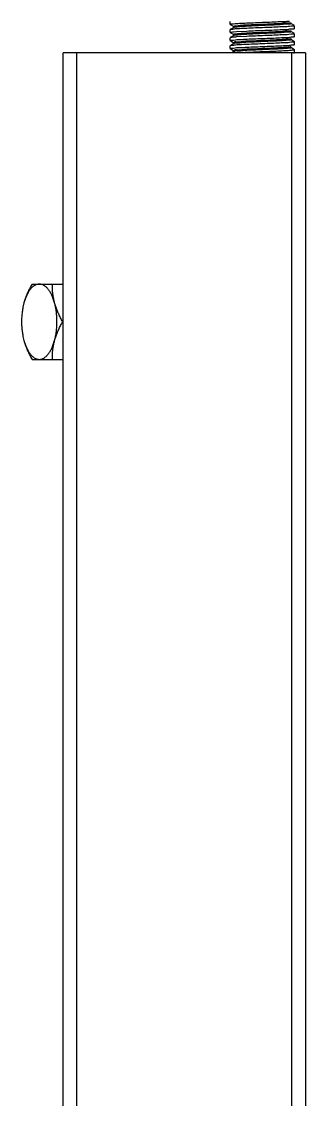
# Model space of a CAD drawing. Extents: x 552102 to 973302, y -80747 to 40012826.
# Drawn here: x 602422 to 602786, y 212394 to 213780 of the extents above; entities that cross this region are included whole.
import ezdxf

# ---------------------------------------------------------------- set-up
doc = ezdxf.new("R2010")
doc.units = 0
doc.header["$LTSCALE"] = 1000
doc.header["$MEASUREMENT"] = 0
doc.layers.add('02___PRT_ALL_AXES', color=7, linetype='Continuous')

msp = doc.modelspace()

# ---------------------------------------------------------------- linework, layer by layer
at = {"color": 133, "linetype": 'Continuous'}
for p, q in [((602689.6093573341, 213779.5317659221), (602689.5112229327, 213779.4182258866)), ((602689.6094000171, 213775.8486611716), (602694.4108172873, 213773.0691292218)), ((602693.9801280836, 213776.5686001352), (602696.0422775546, 213776.9009020589)), ((602767.198757724, 213778.2677996538), (602767.1835068533, 213778.1133724175)), ((602767.1994868378, 213776.9868805013), (602767.1835068533, 213776.7309724055)), ((602772.3570885012, 213774.3477659307), (602767.5555889675, 213777.1273454807)), ((602767.6664488504, 213776.9990258835), (602767.6664488504, 213778.3814258955)), ((602689.6093573341, 213769.1637659303), (602689.5112229327, 213769.0502258859)), ((602689.6094000171, 213765.4806611709), (602694.4108172873, 213762.7011292211)), ((602694.410856859, 213771.9433454803), (602690.4807480613, 213769.6680824153)), ((602694.410856859, 213761.5753454707), (602690.4807480613, 213759.3000823877)), ((602694.0174826721, 213766.4005381636), (602697.6268700103, 213766.6441675983)), ((602694.299996985, 213773.1974258951), (602694.299996985, 213771.8150258831)), ((602694.299996985, 213762.8294258855), (602694.299996985, 213761.4470258824)), ((602694.61279021, 213772.0724659137), (602694.3880047867, 213771.9812867216)), ((602697.6268700103, 213766.6441675983), (602710.7303493688, 213767.3443378232)), ((602767.9667904834, 213763.3079207263), (602765.0433054486, 213762.8643612109)), ((602767.9883265117, 213773.6236406736), (602765.992327405, 213773.3005963586)), ((602772.3570885012, 213763.97976593), (602767.5555889675, 213766.75934548)), ((602767.6664488504, 213766.6310258828), (602767.6664488504, 213768.0134258858)), ((602772.3570458184, 213770.6646611712), (602772.4552229384, 213770.778225892)), ((602689.6093573341, 213758.7957659296), (602689.5112229327, 213758.6822258852)), ((602689.6093573341, 213748.4277659289), (602689.5112229327, 213748.3142258845)), ((602689.6094000171, 213755.1126611702), (602694.4108172873, 213752.3331292115)), ((602694.410856859, 213751.2073454789), (602690.4807480613, 213748.932082387)), ((602693.984628589, 213755.818718969), (602696.2643032263, 213756.1811767809)), ((602694.299996985, 213752.4614258848), (602694.299996985, 213751.0790258817)), ((602710.7303493688, 213760.4323378168), (602697.6268700103, 213759.7321676097)), ((602767.9861879061, 213752.8952295087), (602765.8741713593, 213752.5558631293)), ((602772.3570885012, 213753.6117659292), (602767.5555889675, 213756.3913454793)), ((602767.6664488504, 213756.263025882), (602767.6664488504, 213757.6454258851)), ((602767.6664488504, 213745.8950258813), (602767.6664488504, 213747.2774258933)), ((602772.3570458184, 213760.2966611705), (602772.4552229384, 213760.4102258912)), ((602772.3570458184, 213749.9286611698), (602772.4552229384, 213750.0422258905)), ((602689.6094000171, 213744.7446611694), (602694.4108172873, 213741.9651292108)), ((602694.410856859, 213740.839345514), (602691.5837133119, 213739.2026235126)), ((602693.9791351745, 213745.4660844497), (602696.0138566534, 213745.7948006711)), ((602694.299996985, 213742.093425893), (602694.299996985, 213740.711025881)), ((602694.8239052276, 213740.9000628672), (602694.7707621375, 213740.7398595385)), ((602694.838206015, 213740.9356218598), (602694.8239052276, 213740.9000628672)), ((602767.9866480391, 213742.5234695158), (602765.9340366016, 213742.192278894)), ((602772.3570885012, 213743.2437659285), (602767.5555889675, 213746.0233454785)), ((602772.3570458184, 213739.5606611691), (602772.4552229384, 213739.6742258898))]:
    msp.add_line(p, q, dxfattribs=at)
at = {"color": 2, "linetype": 'Continuous'}
for p, q in [((602475.2392229299, 211803.8426235161), (602475.2392229299, 213739.2026235126)), ((602786.2792229335, 213739.2026235126), (602475.2392229299, 213739.2026235126)), ((602492.5192229281, 211803.8426235161), (602492.5192229281, 213739.2026235126)), ((602768.9992229353, 211803.8426235161), (602768.9992229353, 213739.2026235126)), ((602786.2792229335, 213739.2026235126), (602786.2792229335, 211803.8426235161))]:
    msp.add_line(p, q, dxfattribs=at)
at = {"color": 133, "linetype": 'Continuous'}
for points, start_tangent, end_tangent in [([(602689.5112229327, 213775.9622258923), (602691.1801819751, 213776.4319499276)], (0, 1), (0.9993442033695517, -0.03620998745755556)), ([(602691.1801819751, 213776.4319499276), (602693.9801280836, 213776.5686001352)], (0.9993442032622247, -0.03620999041962764), (0.990802411145488, 0.1353165993819217)), ([(602767.1835068533, 213778.1133724175), (602763.3411534886, 213777.5720189981), (602756.0472557078, 213777.0306656323), (602746.0798364619, 213776.4893122755), (602734.5020968685, 213775.9479588649), (602722.5490073095, 213775.4066054992), (602711.4955757151, 213774.8652520798), (602702.5208456378, 213774.3238987229), (602696.5821304659, 213773.7825453482), (602694.3128990004, 213773.2411919466), (602694.3266725998, 213773.2179848037)], (-0.1604817395770826, -0.9870388094002757), (0.610442137999751, -0.7920608538201424)), ([(602767.1835068533, 213776.7309724055), (602763.3411534886, 213776.1896190039), (602756.0472557078, 213775.6482656381), (602746.0798364619, 213775.1069122724), (602734.5020968685, 213774.5655588708), (602722.5490073095, 213774.0242054961), (602711.4955757151, 213773.4828520945), (602702.5208456378, 213772.9414987198), (602696.5821304659, 213772.4001453541), (602694.61279021, 213772.0724659137)], (-0.1604817395319943, -0.9870388094076064), (-0.9564818474712478, -0.2917918358316228)), ([(602696.0422775546, 213776.9009020589), (602703.6263743828, 213777.3655664198), (602713.4259559641, 213777.8328891538), (602725.033253474, 213778.3166643522), (602737.2919862579, 213778.8062219642), (602748.629855595, 213779.2794896445), (602758.3708812724, 213779.7445171497), (602765.992327405, 213780.212596374)], (0.9891370798025472, 0.1469960453879275), (0.9890745434098605, 0.1474162391956058)), ([(602689.5112229327, 213765.5942258916), (602690.4428878854, 213765.944653996)], (0, 1), (0.9991870558460784, 0.04031410956037434)), ([(602696.0422775546, 213769.9889020703), (602691.1801819751, 213769.5199499301), (602689.531570376, 213769.188832613)], (-0.9891370794218174, -0.1469960479498604), (-0.3067160204342615, -0.951801073128713)), ([(602690.4428878854, 213765.944653996), (602693.1984643737, 213766.2953177593), (602694.0174826721, 213766.4005381636)], (0.9991870558386484, 0.04031410974452528), (0.9941690965999209, 0.1078323113250249)), ([(602697.2597665677, 213763.4968310497), (602694.406974871, 213762.955477684), (602694.420387123, 213762.9399001471)], (-0.9985305531800532, -0.05419164479822613), (0.6761123073713353, -0.7367985802246155)), ([(602697.2597665677, 213762.1144310556), (602694.4073962282, 213761.5725539885)], (-0.9985305529311178, -0.05419164938508746), (0.6278415207097321, -0.7783412008064916)), ([(602765.992327405, 213773.3005963586), (602758.3708812724, 213772.8325171433), (602748.629855595, 213772.3674896381), (602737.2919862579, 213771.8942219577), (602725.033253474, 213771.4046643547), (602713.4259559641, 213770.9208891563), (602703.6263743828, 213770.4535664044), (602696.0422775546, 213769.9889020703)], (-0.9890745434098605, -0.1474162391956058), (-0.9891370798025472, -0.1469960453879275)), ([(602713.0689497868, 213764.579537826), (602703.7097600589, 213764.0381844244), (602697.2597665677, 213763.4968310497)], (-0.998674062583408, -0.0514792844079193), (-0.9985305530218, -0.05419164771418482)), ([(602713.0689497868, 213763.1971378319), (602703.7097600589, 213762.6557844213), (602697.2597665677, 213762.1144310556)], (-0.998674062583408, -0.0514792844079193), (-0.9985305530218, -0.05419164771418482)), ([(602710.7303493778, 213767.3443378232), (602722.1461033056, 213767.8318912707), (602734.2781837353, 213768.3174665533), (602746.1736689667, 213768.8050370685), (602756.6600685845, 213769.2879161499), (602765.0433054486, 213769.7763611994)], (0.9989621465772126, 0.0455481032080128), (0.9893212865552476, 0.145751130248343)), ([(602765.0433054486, 213762.8643612109), (602756.6600685845, 213762.3759161613), (602746.1736689667, 213761.893037071), (602734.2781837353, 213761.4054665558), (602722.1461033056, 213760.9198912553), (602710.7303493778, 213760.4323378168)], (-0.9893212865552476, -0.145751130248343), (-0.9989621465772126, -0.0455481032080128)), ([(602764.1623030076, 213767.2863047443), (602757.3512371014, 213766.7449513338), (602747.7275571028, 213766.2035979591), (602736.3177983324, 213765.6622446023), (602724.3390129248, 213765.1208911917), (602713.0689497868, 213764.579537826)], (-0.9999593616908538, 0.009015262992303404), (-0.9986740626380581, -0.05147928334772964)), ([(602764.1623030076, 213765.9039047502), (602757.3512371014, 213765.3625513396), (602747.7275571028, 213764.8211979739), (602736.3177983324, 213764.2798445992), (602724.3390129248, 213763.7384911976), (602713.0689497868, 213763.1971378319)], (-0.9999593616908538, 0.009015262992303404), (-0.9986740626380581, -0.05147928334772964)), ([(602767.4342343698, 213767.827658119), (602764.1623030076, 213767.2863047443)], (0.5346887585334102, -0.8450490704675087), (-0.9999593616644938, 0.00901526591611111)), ([(602767.4222226868, 213766.4634629659), (602767.4342343698, 213766.445258107), (602764.1623030076, 213765.9039047502)], (0.5657431891331725, -0.8245814962448694), (-0.9999593616790093, 0.009015264306060238)), ([(602765.0433054486, 213769.7763611994), (602770.5710863153, 213770.2789197288), (602772.4381504992, 213770.6425254277)], (0.9893212865809322, 0.1457511300740027), (0.2632977865680093, 0.9647146083626945)), ([(602767.4342343698, 213767.827658119), (602767.4410510162, 213767.8165845654)], (0.5346887982450568, -0.8450490453407169), (0.5133840609428405, -0.8581589631122184)), ([(602770.5710863153, 213763.3669197402), (602767.9667904834, 213763.3079207263)], (-0.9987527766387273, 0.04992886095668946), (-0.9949369698742923, -0.1005008755054495)), ([(602770.8064711223, 213773.7673734061), (602767.9883265208, 213773.6236406736)], (-0.9993910869341212, 0.03489205291518262), (-0.9904500241350318, -0.1378722223325453)), ([(602772.4552229384, 213763.8662258855), (602770.5710863153, 213763.3669197402)], (0, -1), (-0.9987527766735333, 0.0499288602604487)), ([(602772.4552229384, 213774.2342258863), (602770.8064711223, 213773.7673734061)], (0, -1), (-0.9993910871042602, 0.03489204804200063)), ([(602689.5112229327, 213755.2262258909), (602691.1887319455, 213755.6971597634)], (0, 1), (0.9992842111431385, -0.03782942452688746)), ([(602696.2643032263, 213749.2691767834), (602691.1887319455, 213748.7851597659), (602689.5313601444, 213748.4526555232)], (-0.9892041586561134, -0.1465439609722998), (-0.3040055322612191, -0.9526702663327815)), ([(602697.6268700103, 213759.7321676097), (602693.1984643737, 213759.3833177618), (602690.4428878854, 213759.0326539896), (602689.5579981992, 213758.833606597)], (-0.9986041342808739, -0.0528183963893871), (-0.5931696391309091, -0.8050774988864782)), ([(602691.1887319455, 213755.6971597634), (602693.984628589, 213755.818718969)], (0.9992842114549807, -0.03782941628941046), (0.9918086142573157, 0.1277328175723963)), ([(602764.9009640763, 213757.0005904458), (602758.5896634648, 213756.4592370711), (602749.3336487064, 213755.9178836785), (602738.1202371487, 213755.3765303038), (602726.1455370852, 213754.835176938), (602714.6868615637, 213754.2938235275), (602704.9664806436, 213753.7524701528), (602698.0212444643, 213753.2111167512), (602694.5919850926, 213752.6697633855), (602694.611545361, 213752.6314193479)], (-0.9972829249316287, -0.07366659785693629), (0.4789780397500324, -0.8778268835238623)), ([(602764.9009640763, 213755.6181904338), (602758.5896634648, 213755.076837077), (602749.3336487064, 213754.5354836754), (602738.1202371487, 213753.9941303007), (602726.1455370852, 213753.452776926), (602714.6868615637, 213752.9114235244), (602704.9664806436, 213752.3700701586), (602698.0212444643, 213751.8287167571), (602694.5919850926, 213751.2873633824)], (-0.9972829249195364, -0.07366659802063869), (0.4273763375064794, -0.9040738167536697)), ([(602696.0138566534, 213745.7948006711), (602703.7379986147, 213746.2674665979), (602713.6127689073, 213746.7370842568), (602725.1741019647, 213747.2183257334), (602737.2431597809, 213747.7002565287), (602748.4391784737, 213748.1671159647), (602758.2443640301, 213748.633825358), (602765.9340366016, 213749.1042788915)], (0.9890538306161081, 0.1475551427216385), (0.9890773616212295, 0.147397329447951)), ([(602696.2643032263, 213756.1811767809), (602704.2356979738, 213756.661554148), (602714.1032140801, 213757.1265107266), (602725.3231138656, 213757.5923122189), (602736.9336878726, 213758.0558073691), (602748.196742175, 213758.5244976453), (602758.016226248, 213758.9898180387), (602765.8741713593, 213759.4678631357)], (0.9892041584100911, 0.1465439626330043), (0.9891291975798466, 0.1470490751247653)), ([(602765.8741713593, 213752.5558631293), (602758.016226248, 213752.0778180502), (602748.196742175, 213751.6124976299), (602736.9336878726, 213751.1438073538), (602725.3231138656, 213750.6803122036), (602714.1032140801, 213750.2145107381), (602704.2356979738, 213749.7495541505), (602696.2643032263, 213749.2691767834)], (-0.9891291975798466, -0.1470490751247653), (-0.9892041584100911, -0.1465439626330043)), ([(602767.5913195501, 213757.5457953207), (602764.9009640763, 213757.0005904458)], (0.6262030535208933, -0.7796600129294239), (-0.9972829250363504, -0.07366659643923436)), ([(602767.5777741441, 213756.1788334421), (602767.5943389306, 213756.1595438443), (602764.9009640763, 213755.6181904338)], (0.6885408466804437, -0.725197560980853), (-0.997282924873874, -0.07366659863880706)), ([(602767.5629968087, 213747.1355541847), (602765.5553002666, 213746.714876183)], (-0.878882907748495, -0.4770375608561138), (-0.9898552586371725, -0.1420794388655038)), ([(602765.8741713593, 213759.4678631357), (602770.8145955245, 213759.9445327602), (602772.4343970428, 213760.2711847446)], (0.9891291974086619, 0.1470490762762431), (0.312829391954827, 0.9498093343030344)), ([(602765.9340366016, 213749.1042788915), (602770.7912225585, 213749.5732049427), (602772.4347766469, 213749.9035034351)], (0.9890773618774157, 0.1473973277288696), (0.3079260489928444, 0.9514102944322478)), ([(602770.8145955245, 213753.0325327537), (602767.9861879061, 213752.8952295087)], (-0.9993819174560519, 0.03515370623227886), (-0.9909682394118307, -0.1340967877207234)), ([(602772.4552229384, 213753.4982258848), (602770.8145955245, 213753.0325327537)], (0, -1), (-0.999381917640805, 0.03515370097994507)), ([(602689.5112229327, 213744.8582258902), (602691.1658006677, 213745.3259080581)], (0, 1), (0.9993729243078584, -0.03540844758471844)), ([(602691.1658006677, 213745.3259080581), (602693.9791351745, 213745.4660844497)], (0.9993729245215297, -0.03540844155402924), (0.9906537710409423, 0.1364005349049638)), ([(602765.5553002666, 213746.714876183), (602759.7594558367, 213746.1735227726), (602750.8941182414, 213745.6321693979), (602739.9049322406, 213745.0908160053), (602727.9640884588, 213744.5494626306), (602716.3452886532, 213744.0081092647), (602706.28788294, 213743.4667558543), (602698.8646710704, 213742.9254024796), (602694.8674696574, 213742.384049087), (602694.7435383687, 213742.0070116899)], (-0.9898552583204708, -0.1420794410719374), (-0.1912322559704399, -0.9815448152155134)), ([(602765.5553002666, 213745.3324761711), (602759.7594558367, 213744.7911227785), (602750.8941182414, 213744.2497694037), (602739.9049322406, 213743.7084160022), (602727.9640884588, 213743.1670626275), (602716.3452886532, 213742.6257092528), (602706.28788294, 213742.0843558602), (602698.8646710704, 213741.5430024943), (602694.8674696574, 213741.0016490839), (602694.838206015, 213740.9356218598)], (-0.9898552583511764, -0.142079440858015), (-0.3840452430154803, -0.923314275486511)), ([(602765.9340366016, 213742.192278894), (602758.2443640301, 213741.7218253694), (602748.4391784737, 213741.2551159583), (602737.2431597809, 213740.7882565222), (602725.1741019647, 213740.3063257358), (602713.6127689073, 213739.8250842683), (602703.7379986147, 213739.3554665915), (602701.2377604584, 213739.27475624)], (-0.9890773615647946, -0.1473973298266451), (-0.999385550059615, -0.03505028290956878)), ([(602767.6575145373, 213745.8905994318), (602767.6634224603, 213745.8738295458), (602765.5553002666, 213745.3324761711)], (0.4439443571518381, -0.8960543553563262), (-0.9898552576771916, -0.1420794455536077)), ([(602770.7912225585, 213742.6612049363), (602767.9866480391, 213742.5234695158)], (-0.9993536568046912, 0.03594813807545034), (-0.9907572764718174, -0.1356466701329113)), ([(602772.4552229384, 213743.1302258841), (602770.7912225585, 213742.6612049363)], (0, -1), (-0.999353656684462, 0.03594814141780518)), ([(602770.7915353219, 213739.2052493058), (602772.4347707728, 213739.5354984544)], (0.9993545873956098, -0.03592225843889193), (0.3080020177165158, 0.9513857036357837))]:
    msp.add_spline(points, degree=3, dxfattribs=dict(at, start_tangent=start_tangent, end_tangent=end_tangent))
at = {"layer": '02___PRT_ALL_AXES', "color": 133, "linetype": 'Continuous'}
for p, q in [((602689.5112229327, 213775.9622258923), (602689.5112229327, 213779.4182258866)), ((602689.5112229327, 213765.5942258916), (602689.5112229327, 213769.0502258859)), ((602772.4552229384, 213770.778225892), (602772.4552229384, 213774.2342258863)), ((602772.4552229384, 213760.4102258912), (602772.4552229384, 213763.8662258855)), ((602689.5112229327, 213755.2262258909), (602689.5112229327, 213758.6822258852)), ((602689.5112229327, 213744.8582258902), (602689.5112229327, 213748.3142258845)), ((602772.4552229384, 213750.0422258905), (602772.4552229384, 213753.4982258848)), ((602772.4552229384, 213739.6742258898), (602772.4552229384, 213743.1302258841))]:
    msp.add_line(p, q, dxfattribs=at)
at = {"layer": '02___PRT_ALL_AXES', "color": 6, "linetype": 'Continuous'}
for p, q in [((602435.0912197868, 213441.9866235129), (602475.2392229299, 213441.9866235129)), ((602424.7183450947, 213417.7946235172), (602423.4706010142, 213412.4562341444)), ((602474.4346016387, 213393.6026235215), (602475.2392229299, 213393.6026235215)), ((602423.4706002901, 213374.7490165106), (602424.7183450947, 213369.4106235079)), ((602435.0912197868, 213345.2186235211), (602475.2392229299, 213345.2186235211))]:
    msp.add_line(p, q, dxfattribs=at)
for points, start_tangent, end_tangent in [([(602435.0912197868, 213441.9866235129), (602432.3610235314, 213436.941323357), (602429.9823571603, 213432.0755950205), (602427.9196514796, 213427.2955402754), (602426.163314418, 213422.5431772194), (602424.7183449516, 213417.7946231328)], (-0.492154899431181, -0.8705076421065379), (-0.2616098808699433, -0.9651736995127946)), ([(602444.390035815, 213441.9866235576), (602441.4252319495, 213441.5727160952), (602438.5111457774, 213440.3380709759), (602435.6976281742, 213438.3037984899), (602433.0328120153, 213435.5046820424), (602430.562289552, 213431.9885844014), (602428.3283333908, 213427.8156311355), (602426.36917379, 213423.0571840874), (602424.7183450947, 213417.7946235172)], (-0.9999999999955957, -2.967908251741595e-06), (-0.2616098809972269, -0.9651736994782943)), ([(602464.0617269197, 213417.794623553), (602462.410898153, 213423.0571841679), (602460.4517385523, 213427.8156312696), (602458.2177823285, 213431.988584616), (602455.7472598294, 213435.5046822391), (602453.0824435989, 213438.3037987046), (602450.2689259598, 213440.33807111), (602447.3548397253, 213441.5727161668), (602444.390035815, 213441.9866235576)], (-0.2616103581891078, 0.965173570135531), (-1, 0)), ([(602464.06172675, 213417.794624143), (602462.9326702843, 213422.542393165), (602462.1127673845, 213427.2943182073), (602461.5841181318, 213432.0746039442), (602461.3249918858, 213436.9415266148), (602461.3201410124, 213441.9866235129)], (-0.2616094312866649, 0.9651738213720199), (0.02326003687276564, 0.9997294487433477)), ([(602474.4346016387, 213393.6026235215), (602471.7044053654, 213398.6479236952), (602469.3257389853, 213403.5136520497), (602467.2630333046, 213408.2937067769), (602465.5066962431, 213413.0460698328), (602464.06172675, 213417.794624143)], (-0.4921548990419589, 0.8705076423265906), (-0.261609880105853, 0.9651736997199009)), ([(602464.0617269197, 213369.4106235526), (602465.3758782843, 213375.0868678174), (602466.3309561501, 213381.079922112), (602466.9106188278, 213387.28724344), (602467.1049480896, 213393.6026235483), (602466.9106188278, 213399.9180036209), (602466.3309561501, 213406.1253249488), (602465.3758782843, 213412.1183792524), (602464.0617269197, 213417.794623553)], (0.2616090966479018, 0.965173912075471), (-0.2616098803978394, 0.965173699640758)), ([(602423.4705936919, 213412.4562356017), (602423.4041937302, 213412.1183792524), (602422.4491158555, 213406.1253249488), (602421.8694531779, 213399.9180036209), (602421.6751238892, 213393.6026235215), (602421.8694531779, 213387.28724344), (602422.4491158555, 213381.079922112), (602423.4041937302, 213375.0868678174), (602423.4705928961, 213374.7490150265)], (-0.1948117211631727, -0.9808406564256206), (0.1948114252556273, -0.9808407151978711)), ([(602464.0617270271, 213369.4106239549), (602465.5064347634, 213374.1584021412), (602467.2625457327, 213378.9103249751), (602469.3252842437, 213383.6906085036), (602471.7045113574, 213388.5575289748), (602474.4346016387, 213393.6026235215)], (0.2616106176250895, 0.965173499815354), (0.492154898613994, 0.8705076425685471)), ([(602424.7183452019, 213369.410623034), (602426.1630498985, 213364.6628540031), (602427.9191611718, 213359.9109288982), (602429.9819003085, 213355.1306431613), (602432.3611283164, 213350.2637204818), (602435.0912197868, 213345.2186235211)], (0.2616103300427427, -0.9651735777646047), (0.4921548987437348, -0.8705076424951962)), ([(602424.7183450947, 213369.4106235079), (602426.3691738258, 213364.1480629019), (602428.3283334622, 213359.3896157912), (602430.5622896861, 213355.2166624538), (602433.032812185, 213351.7005648217), (602435.6976283799, 213348.9014483563), (602438.5111460547, 213346.8671759508), (602441.4252322625, 213345.632530912), (602444.3900361995, 213345.2186235211)], (0.2616103579261622, -0.9651735702068025), (1, 0)), ([(602444.3900361995, 213345.2186235211), (602447.3548401009, 213345.6325310103), (602450.2689262728, 213346.8671761118), (602453.0824438493, 213348.9014486067), (602455.7472600082, 213351.7005650631), (602458.2177824716, 213355.2166626595), (602460.4517386148, 213359.3896159432), (602462.4108981977, 213364.1480629913), (602464.0617269197, 213369.4106235526)], (0.9999999999955957, 2.967908251741595e-06), (0.2616098802900719, 0.9651736996699684)), ([(602461.3201410124, 213345.2186235211), (602461.3249972502, 213350.2639236949), (602461.5840376745, 213355.1296520404), (602462.1125952135, 213359.9097067855), (602462.9325097094, 213364.6620698414), (602464.0617270271, 213369.4106239549)], (-0.02326003591880715, 0.9997294487655427), (0.2616098802887301, 0.9651736996703321))]:
    msp.add_spline(points, degree=3, dxfattribs=dict(at, start_tangent=start_tangent, end_tangent=end_tangent))

doc.saveas('drawing.dxf')
